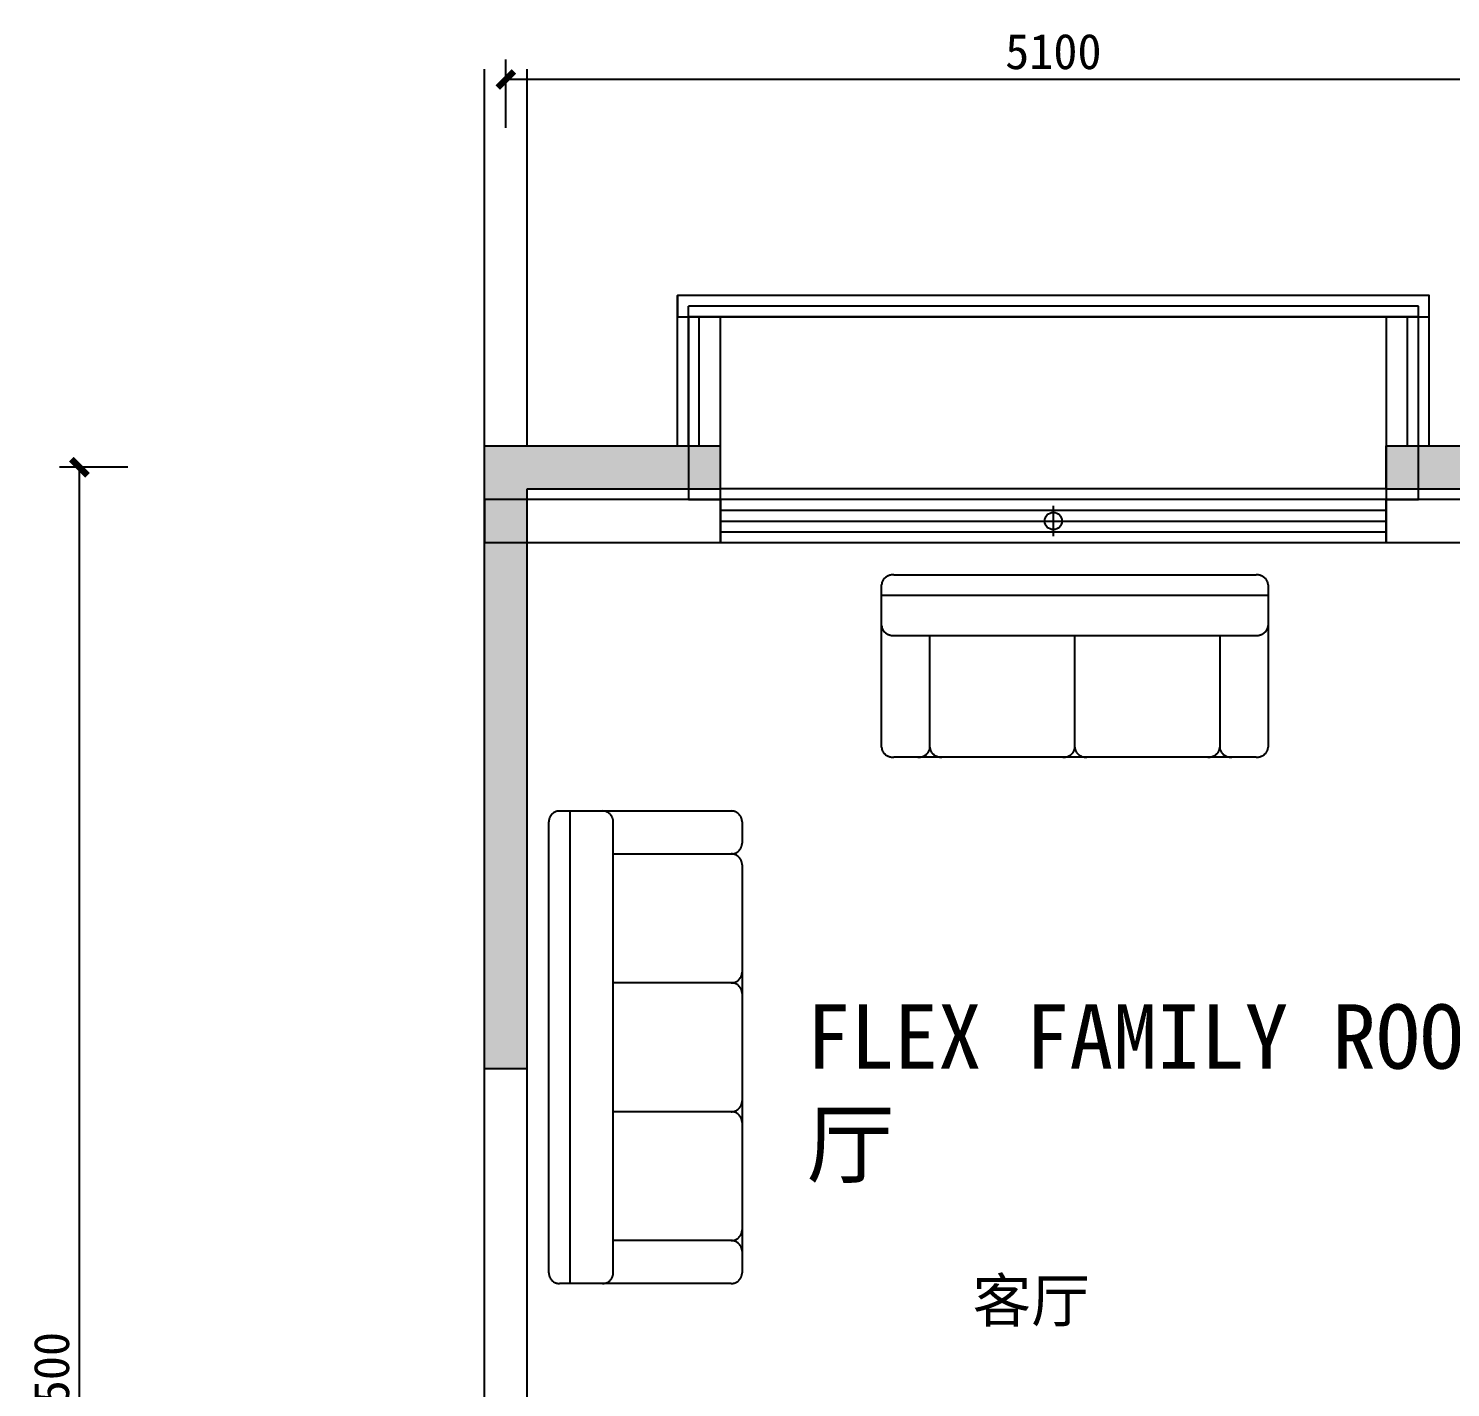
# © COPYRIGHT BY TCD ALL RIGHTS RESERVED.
# Model space of a CAD drawing. Header units: millimetres. Extents: x 0 to 1315425, y -297887 to 3.
# Drawn here: x 1298748 to 1305372, y -287642 to -281315 of the extents above; entities that cross this region are included whole.
import ezdxf

# ---------------------------------------------------------------- set-up
doc = ezdxf.new("R2010")
doc.units = ezdxf.units.MM
for name, color, linetype in [('A-ELEM-TAG', 6, 'CONTINUOUS'), ('A-GLAZ-EXST', 4, 'CONTINUOUS'), ('A-SURVEY-HATCH', 9, 'CONTINUOUS'), ('A-TEXT', 250, 'CONTINUOUS'), ('A-WALL-EXST-CORR', 1, 'CONTINUOUS'), ('D0-FURNITURE', 2, 'Continuous'), ('F-TEXT', 6, 'Continuous'), ('LIB-PLAN', 7, 'Continuous'), ('S-COLUMN', 6, 'Continuous'), ('S-S.WALL', 7, 'Continuous')]:
    doc.layers.add(name, color=color, linetype=linetype)
doc.styles.add('HT', font='simhei.ttf')
doc.styles.add('宋体', font='')
doc.styles.get('宋体').set_extended_font_data('SimSun')
doc.dimstyles.new('TCD', dxfattribs={"dimscale": 0, "dimtxt": 2.2, "dimasz": 1, "dimexe": 1.25, "dimexo": 3, "dimtad": 1, "dimrnd": 5, "dimtxsty": '宋体', "dimblk": 'ARCHTICK', "dimcen": 2.5, "dimazin": 3, "dimtfac": 1, "dimtix": 1, "dimtmove": 2, "dimatfit": 3, "dimldrblk": 'DOT', "dimlwd": -1})

# ---------------------------------------------------------------- blocks, each defined once
blk = doc.blocks.new('_ARCHTICK')
at = {"color": 0, "linetype": 'ByBlock', "const_width": 0.4}
blk.add_lwpolyline([(-0.5, -0.5), (0.5, 0.5)], dxfattribs=at)
blk = doc.blocks.new('*D452')
at = {"layer": 'Defpoints', "color": 0}
for p in [(1300971.9, -281552.3), (1300971.9, -285324.7), (1306071.9, -285557.8)]:
    blk.add_point(p, dxfattribs=at)
at = {"layer": 'S-COLUMN', "color": 0, "lineweight": -2}
for p, q in [((1300971.9, -281777.3), (1300971.9, -281458.6)), ((1306071.9, -281777.3), (1306071.9, -281458.6))]:
    blk.add_line(p, q, dxfattribs=at)
at = {"layer": 'S-COLUMN', "color": 0}
blk.add_line((1306071.9, -281552.3), (1300971.9, -281552.3), dxfattribs=at)
at = {"layer": 'S-COLUMN', "color": 0, "xscale": 75, "yscale": 75, "zscale": 75, "rotation": 180}
blk.add_blockref('_ARCHTICK', (1300971.9, -281552.3), dxfattribs=at)
at = {"layer": 'S-COLUMN', "color": 0, "xscale": 75, "yscale": 75, "zscale": 75}
blk.add_blockref('_ARCHTICK', (1306071.9, -281552.3), dxfattribs=at)
at = {"layer": 'S-COLUMN', "color": 2, "insert": (1303521.9, -281423), "char_height": 165, "attachment_point": 5, "style": '宋体'}
blk.add_mtext('5100', dxfattribs=at)
blk = doc.blocks.new('_Dot')
at = {"color": 0, "linetype": 'ByBlock', "lineweight": -2}
blk.add_line((-0.5, 0), (-1, 0), dxfattribs=at)
at = {"color": 0, "linetype": 'ByBlock', "const_width": 0.5}
blk.add_lwpolyline([(-0.25, 0, 1), (0.25, 0, 1)], format="xyb", close=True, dxfattribs=at)
blk = doc.blocks.new('*D456')
at = {"layer": 'Defpoints', "color": 0}
for p in [(1298986, -283357.8), (1301071.9, -283357.8), (1301071.9, -291857.8)]:
    blk.add_point(p, dxfattribs=at)
at = {"layer": 'S-COLUMN', "color": 0, "lineweight": -2}
for p, q in [((1299211, -283357.8), (1298892.2, -283357.8)), ((1299211, -291857.8), (1298892.2, -291857.8))]:
    blk.add_line(p, q, dxfattribs=at)
at = {"layer": 'S-COLUMN', "color": 0}
blk.add_line((1298986, -291857.8), (1298986, -283357.8), dxfattribs=at)
at = {"layer": 'S-COLUMN', "color": 0, "xscale": 75, "yscale": 75, "zscale": 75}
for p, rotation in [((1298986, -283357.8), 90), ((1298986, -291857.8), 270)]:
    blk.add_blockref('_ARCHTICK', p, dxfattribs=dict(at, rotation=rotation))
at = {"layer": 'S-COLUMN', "color": 2, "insert": (1298856.6, -287607.8), "char_height": 165, "attachment_point": 5, "rotation": 90, "style": '宋体'}
blk.add_mtext('8500', dxfattribs=at)
blk = doc.blocks.new('ELEM_TAG')
for p, q in [((0, -70), (0, 70)), ((-70, 0), (70, 0))]:
    blk.add_line(p, q)
blk.add_circle((0, 0), 40)
blk = doc.blocks.new('SOFA_3S_2200x900_PLAN')
at = {"layer": 'LIB-PLAN'}
for p, q in [((-1050, 0), (1050, 0)), ((-1100, -100), (-1100, -50)), ((1100, -50), (1100, -250)), ((-1100, -250), (-1100, -100)), ((-1100, -100), (1100, -100)), ((-1100, -850), (-1100, -250)), ((1100, -250), (1100, -850)), ((-1050, -300), (1050, -300)), ((-900, -850), (-900, -300)), ((-300, -850), (-300, -300)), ((300, -850), (300, -300)), ((900, -300), (900, -850)), ((-950, -900), (-1050, -900)), ((850, -900), (-950, -900)), ((1050, -900), (950, -900))]:
    blk.add_line(p, q, dxfattribs=at)
for points in [[(-1050, 0), (-1052.5, -0.1), (-1054.9, -0.2), (-1057.3, -0.5), (-1059.8, -1), (-1062.1, -1.5), (-1064.5, -2.2), (-1066.8, -2.9), (-1069.1, -3.8), (-1071.4, -4.8), (-1073.6, -5.9), (-1075.7, -7.1), (-1077.8, -8.4), (-1079.8, -9.8), (-1081.7, -11.3), (-1083.6, -13), (-1085.4, -14.6), (-1087, -16.4), (-1088.7, -18.3), (-1090.2, -20.2), (-1091.6, -22.2), (-1092.9, -24.3), (-1094.1, -26.4), (-1095.2, -28.6), (-1096.2, -30.9), (-1097.1, -33.2), (-1097.8, -35.5), (-1098.5, -37.9), (-1099, -40.2), (-1099.5, -42.7), (-1099.8, -45.1), (-1099.9, -47.5), (-1100, -50)], [(1100, -50), (1099.9, -47.5), (1099.8, -45.1), (1099.5, -42.7), (1099, -40.2), (1098.5, -37.9), (1097.8, -35.5), (1097.1, -33.2), (1096.2, -30.9), (1095.2, -28.6), (1094.1, -26.4), (1092.9, -24.3), (1091.6, -22.2), (1090.2, -20.2), (1088.7, -18.3), (1087, -16.4), (1085.4, -14.6), (1083.6, -13), (1081.7, -11.3), (1079.8, -9.8), (1077.8, -8.4), (1075.7, -7.1), (1073.6, -5.9), (1071.4, -4.8), (1069.1, -3.8), (1066.8, -2.9), (1064.5, -2.2), (1062.1, -1.5), (1059.8, -1), (1057.3, -0.5), (1054.9, -0.2), (1052.5, -0.1), (1050, 0)], [(-1100, -250), (-1099.9, -252.5), (-1099.8, -254.9), (-1099.5, -257.3), (-1099, -259.8), (-1098.5, -262.1), (-1097.8, -264.5), (-1097.1, -266.8), (-1096.2, -269.1), (-1095.2, -271.4), (-1094.1, -273.6), (-1092.9, -275.7), (-1091.6, -277.8), (-1090.2, -279.8), (-1088.7, -281.7), (-1087, -283.6), (-1085.4, -285.4), (-1083.6, -287), (-1081.7, -288.7), (-1079.8, -290.2), (-1077.8, -291.6), (-1075.7, -292.9), (-1073.6, -294.1), (-1071.4, -295.2), (-1069.1, -296.2), (-1066.8, -297.1), (-1064.5, -297.8), (-1062.1, -298.5), (-1059.8, -299), (-1057.3, -299.5), (-1054.9, -299.8), (-1052.5, -299.9), (-1050, -300)], [(1050, -300), (1052.5, -299.9), (1054.9, -299.8), (1057.3, -299.5), (1059.8, -299), (1062.1, -298.5), (1064.5, -297.8), (1066.8, -297.1), (1069.1, -296.2), (1071.4, -295.2), (1073.6, -294.1), (1075.7, -292.9), (1077.8, -291.6), (1079.8, -290.2), (1081.7, -288.7), (1083.6, -287), (1085.4, -285.4), (1087, -283.6), (1088.7, -281.7), (1090.2, -279.8), (1091.6, -277.8), (1092.9, -275.7), (1094.1, -273.6), (1095.2, -271.4), (1096.2, -269.1), (1097.1, -266.8), (1097.8, -264.5), (1098.5, -262.1), (1099, -259.8), (1099.5, -257.3), (1099.8, -254.9), (1099.9, -252.5), (1100, -250)], [(-1100, -850), (-1099.9, -852.5), (-1099.8, -854.9), (-1099.5, -857.3), (-1099, -859.8), (-1098.5, -862.1), (-1097.8, -864.5), (-1097.1, -866.8), (-1096.2, -869.1), (-1095.2, -871.4), (-1094.1, -873.6), (-1092.9, -875.7), (-1091.6, -877.8), (-1090.2, -879.8), (-1088.7, -881.7), (-1087, -883.6), (-1085.4, -885.4), (-1083.6, -887), (-1081.7, -888.7), (-1079.8, -890.2), (-1077.8, -891.6), (-1075.7, -892.9), (-1073.6, -894.1), (-1071.4, -895.2), (-1069.1, -896.2), (-1066.8, -897.1), (-1064.5, -897.8), (-1062.1, -898.5), (-1059.8, -899), (-1057.3, -899.5), (-1054.9, -899.8), (-1052.5, -899.9), (-1050, -900)], [(-950, -900), (-947.5, -899.9), (-945.1, -899.8), (-942.7, -899.5), (-940.2, -899), (-937.9, -898.5), (-935.5, -897.8), (-933.2, -897.1), (-930.9, -896.2), (-928.6, -895.2), (-926.4, -894.1), (-924.3, -892.9), (-922.2, -891.6), (-920.2, -890.2), (-918.3, -888.7), (-916.4, -887), (-914.6, -885.4), (-913, -883.6), (-911.3, -881.7), (-909.8, -879.8), (-908.4, -877.8), (-907.1, -875.7), (-905.9, -873.6), (-904.8, -871.4), (-903.8, -869.1), (-902.9, -866.8), (-902.2, -864.5), (-901.5, -862.1), (-901, -859.8), (-900.5, -857.3), (-900.2, -854.9), (-900.1, -852.5), (-900, -850)], [(-900, -850), (-899.9, -852.5), (-899.8, -854.9), (-899.5, -857.3), (-899, -859.8), (-898.5, -862.1), (-897.8, -864.5), (-897.1, -866.8), (-896.2, -869.1), (-895.2, -871.4), (-894.1, -873.6), (-892.9, -875.7), (-891.6, -877.8), (-890.2, -879.8), (-888.7, -881.7), (-887, -883.6), (-885.4, -885.4), (-883.6, -887), (-881.7, -888.7), (-879.8, -890.2), (-877.8, -891.6), (-875.7, -892.9), (-873.6, -894.1), (-871.4, -895.2), (-869.1, -896.2), (-866.8, -897.1), (-864.5, -897.8), (-862.1, -898.5), (-859.8, -899), (-857.3, -899.5), (-854.9, -899.8), (-852.5, -899.9), (-850, -900)], [(-350, -900), (-347.5, -899.9), (-345.1, -899.8), (-342.7, -899.5), (-340.2, -899), (-337.9, -898.5), (-335.5, -897.8), (-333.2, -897.1), (-330.9, -896.2), (-328.6, -895.2), (-326.4, -894.1), (-324.3, -892.9), (-322.2, -891.6), (-320.2, -890.2), (-318.3, -888.7), (-316.4, -887), (-314.6, -885.4), (-313, -883.6), (-311.3, -881.7), (-309.8, -879.8), (-308.4, -877.8), (-307.1, -875.7), (-305.9, -873.6), (-304.8, -871.4), (-303.8, -869.1), (-302.9, -866.8), (-302.2, -864.5), (-301.5, -862.1), (-301, -859.8), (-300.5, -857.3), (-300.2, -854.9), (-300.1, -852.5), (-300, -850)], [(-300, -850), (-299.9, -852.5), (-299.8, -854.9), (-299.5, -857.3), (-299, -859.8), (-298.5, -862.1), (-297.8, -864.5), (-297.1, -866.8), (-296.2, -869.1), (-295.2, -871.4), (-294.1, -873.6), (-292.9, -875.7), (-291.6, -877.8), (-290.2, -879.8), (-288.7, -881.7), (-287, -883.6), (-285.4, -885.4), (-283.6, -887), (-281.7, -888.7), (-279.8, -890.2), (-277.8, -891.6), (-275.7, -892.9), (-273.6, -894.1), (-271.4, -895.2), (-269.1, -896.2), (-266.8, -897.1), (-264.5, -897.8), (-262.1, -898.5), (-259.8, -899), (-257.3, -899.5), (-254.9, -899.8), (-252.5, -899.9), (-250, -900)], [(250, -900), (252.5, -899.9), (254.9, -899.8), (257.3, -899.5), (259.8, -899), (262.1, -898.5), (264.5, -897.8), (266.8, -897.1), (269.1, -896.2), (271.4, -895.2), (273.6, -894.1), (275.7, -892.9), (277.8, -891.6), (279.8, -890.2), (281.7, -888.7), (283.6, -887), (285.4, -885.4), (287, -883.6), (288.7, -881.7), (290.2, -879.8), (291.6, -877.8), (292.9, -875.7), (294.1, -873.6), (295.2, -871.4), (296.2, -869.1), (297.1, -866.8), (297.8, -864.5), (298.5, -862.1), (299, -859.8), (299.5, -857.3), (299.8, -854.9), (299.9, -852.5), (300, -850)], [(300, -850), (300.1, -852.5), (300.2, -854.9), (300.5, -857.3), (301, -859.8), (301.5, -862.1), (302.2, -864.5), (302.9, -866.8), (303.8, -869.1), (304.8, -871.4), (305.9, -873.6), (307.1, -875.7), (308.4, -877.8), (309.8, -879.8), (311.3, -881.7), (313, -883.6), (314.6, -885.4), (316.4, -887), (318.3, -888.7), (320.2, -890.2), (322.2, -891.6), (324.3, -892.9), (326.4, -894.1), (328.6, -895.2), (330.9, -896.2), (333.2, -897.1), (335.5, -897.8), (337.9, -898.5), (340.2, -899), (342.7, -899.5), (345.1, -899.8), (347.5, -899.9), (350, -900)], [(850, -900), (852.5, -899.9), (854.9, -899.8), (857.3, -899.5), (859.8, -899), (862.1, -898.5), (864.5, -897.8), (866.8, -897.1), (869.1, -896.2), (871.4, -895.2), (873.6, -894.1), (875.7, -892.9), (877.8, -891.6), (879.8, -890.2), (881.7, -888.7), (883.6, -887), (885.4, -885.4), (887, -883.6), (888.7, -881.7), (890.2, -879.8), (891.6, -877.8), (892.9, -875.7), (894.1, -873.6), (895.2, -871.4), (896.2, -869.1), (897.1, -866.8), (897.8, -864.5), (898.5, -862.1), (899, -859.8), (899.5, -857.3), (899.8, -854.9), (899.9, -852.5), (900, -850)], [(900, -850), (900.1, -852.5), (900.2, -854.9), (900.5, -857.3), (901, -859.8), (901.5, -862.1), (902.2, -864.5), (902.9, -866.8), (903.8, -869.1), (904.8, -871.4), (905.9, -873.6), (907.1, -875.7), (908.4, -877.8), (909.8, -879.8), (911.3, -881.7), (913, -883.6), (914.6, -885.4), (916.4, -887), (918.3, -888.7), (920.2, -890.2), (922.2, -891.6), (924.3, -892.9), (926.4, -894.1), (928.6, -895.2), (930.9, -896.2), (933.2, -897.1), (935.5, -897.8), (937.9, -898.5), (940.2, -899), (942.7, -899.5), (945.1, -899.8), (947.5, -899.9), (950, -900)], [(1050, -900), (1052.5, -899.9), (1054.9, -899.8), (1057.3, -899.5), (1059.8, -899), (1062.1, -898.5), (1064.5, -897.8), (1066.8, -897.1), (1069.1, -896.2), (1071.4, -895.2), (1073.6, -894.1), (1075.7, -892.9), (1077.8, -891.6), (1079.8, -890.2), (1081.7, -888.7), (1083.6, -887), (1085.4, -885.4), (1087, -883.6), (1088.7, -881.7), (1090.2, -879.8), (1091.6, -877.8), (1092.9, -875.7), (1094.1, -873.6), (1095.2, -871.4), (1096.2, -869.1), (1097.1, -866.8), (1097.8, -864.5), (1098.5, -862.1), (1099, -859.8), (1099.5, -857.3), (1099.8, -854.9), (1099.9, -852.5), (1100, -850)]]:
    blk.add_lwpolyline(points, dxfattribs=at)
blk = doc.blocks.new('SOFA_2S_1800x850_PLAN')
at = {"layer": 'LIB-PLAN'}
for p, q in [((-843.8, 0), (843.8, 0)), ((-900, -94.4), (-900, -47.2)), ((900, -47.2), (900, -236.1)), ((-900, -236.1), (-900, -94.4)), ((-900, -94.4), (900, -94.4)), ((-900, -802.8), (-900, -236.1)), ((900, -236.1), (900, -802.8)), ((-843.8, -283.3), (843.8, -283.3)), ((-675, -802.8), (-675, -283.3)), ((0, -802.8), (0, -283.3)), ((675, -283.3), (675, -802.8)), ((-731.2, -850), (-843.8, -850)), ((731.2, -850), (-731.2, -850)), ((843.8, -850), (731.2, -850))]:
    blk.add_line(p, q, dxfattribs=at)
for points in [[(-843.8, 0), (-846.5, -0.1), (-849.3, -0.2), (-852, -0.5), (-854.7, -0.9), (-857.4, -1.4), (-860.1, -2), (-862.7, -2.8), (-865.3, -3.6), (-867.8, -4.5), (-870.3, -5.6), (-872.7, -6.7), (-875, -8), (-877.3, -9.3), (-879.4, -10.7), (-881.5, -12.2), (-883.5, -13.8), (-885.4, -15.5), (-887.2, -17.3), (-888.9, -19.1), (-890.5, -21), (-892, -22.9), (-893.4, -25), (-894.6, -27), (-895.7, -29.2), (-896.7, -31.3), (-897.6, -33.5), (-898.3, -35.7), (-898.9, -38), (-899.4, -40.3), (-899.7, -42.6), (-899.9, -44.9), (-900, -47.2)], [(900, -47.2), (899.9, -44.9), (899.7, -42.6), (899.4, -40.3), (898.9, -38), (898.3, -35.7), (897.6, -33.5), (896.7, -31.3), (895.7, -29.2), (894.6, -27), (893.4, -25), (892, -22.9), (890.5, -21), (888.9, -19.1), (887.2, -17.3), (885.4, -15.5), (883.5, -13.8), (881.5, -12.2), (879.4, -10.7), (877.3, -9.3), (875, -8), (872.7, -6.7), (870.3, -5.6), (867.8, -4.5), (865.3, -3.6), (862.7, -2.8), (860.1, -2), (857.4, -1.4), (854.7, -0.9), (852, -0.5), (849.3, -0.2), (846.5, -0.1), (843.8, 0)], [(-900, -236.1), (-899.9, -238.4), (-899.7, -240.7), (-899.4, -243), (-898.9, -245.3), (-898.3, -247.6), (-897.6, -249.8), (-896.7, -252), (-895.7, -254.2), (-894.6, -256.3), (-893.4, -258.4), (-892, -260.4), (-890.5, -262.3), (-888.9, -264.2), (-887.2, -266.1), (-885.4, -267.8), (-883.5, -269.5), (-881.5, -271.1), (-879.4, -272.6), (-877.3, -274), (-875, -275.4), (-872.7, -276.6), (-870.3, -277.8), (-867.8, -278.8), (-865.3, -279.7), (-862.7, -280.6), (-860.1, -281.3), (-857.4, -281.9), (-854.7, -282.4), (-852, -282.8), (-849.3, -283.1), (-846.5, -283.3), (-843.8, -283.3)], [(843.8, -283.3), (846.5, -283.3), (849.3, -283.1), (852, -282.8), (854.7, -282.4), (857.4, -281.9), (860.1, -281.3), (862.7, -280.6), (865.3, -279.7), (867.8, -278.8), (870.3, -277.8), (872.7, -276.6), (875, -275.4), (877.3, -274), (879.4, -272.6), (881.5, -271.1), (883.5, -269.5), (885.4, -267.8), (887.2, -266.1), (888.9, -264.2), (890.5, -262.3), (892, -260.4), (893.4, -258.4), (894.6, -256.3), (895.7, -254.2), (896.7, -252), (897.6, -249.8), (898.3, -247.6), (898.9, -245.3), (899.4, -243), (899.7, -240.7), (899.9, -238.4), (900, -236.1)], [(-900, -802.8), (-899.9, -805.1), (-899.7, -807.4), (-899.4, -809.7), (-898.9, -812), (-898.3, -814.3), (-897.6, -816.5), (-896.7, -818.7), (-895.7, -820.8), (-894.6, -823), (-893.4, -825), (-892, -827.1), (-890.5, -829), (-888.9, -830.9), (-887.2, -832.7), (-885.4, -834.5), (-883.5, -836.2), (-881.5, -837.8), (-879.4, -839.3), (-877.3, -840.7), (-875, -842), (-872.7, -843.3), (-870.3, -844.4), (-867.8, -845.5), (-865.3, -846.4), (-862.7, -847.2), (-860.1, -848), (-857.4, -848.6), (-854.7, -849.1), (-852, -849.5), (-849.3, -849.8), (-846.5, -849.9), (-843.8, -850)], [(-731.2, -850), (-728.5, -849.9), (-725.7, -849.8), (-723, -849.5), (-720.3, -849.1), (-717.6, -848.6), (-714.9, -848), (-712.3, -847.2), (-709.7, -846.4), (-707.2, -845.5), (-704.7, -844.4), (-702.3, -843.3), (-700, -842), (-697.7, -840.7), (-695.6, -839.3), (-693.5, -837.8), (-691.5, -836.2), (-689.6, -834.5), (-687.8, -832.7), (-686.1, -830.9), (-684.5, -829), (-683, -827.1), (-681.6, -825), (-680.4, -823), (-679.3, -820.8), (-678.3, -818.7), (-677.4, -816.5), (-676.7, -814.3), (-676.1, -812), (-675.6, -809.7), (-675.3, -807.4), (-675.1, -805.1), (-675, -802.8)], [(-675, -802.8), (-674.9, -805.1), (-674.7, -807.4), (-674.4, -809.7), (-673.9, -812), (-673.3, -814.3), (-672.6, -816.5), (-671.7, -818.7), (-670.7, -820.8), (-669.6, -823), (-668.4, -825), (-667, -827.1), (-665.5, -829), (-663.9, -830.9), (-662.2, -832.7), (-660.4, -834.5), (-658.5, -836.2), (-656.5, -837.8), (-654.4, -839.3), (-652.3, -840.7), (-650, -842), (-647.7, -843.3), (-645.3, -844.4), (-642.8, -845.5), (-640.3, -846.4), (-637.7, -847.2), (-635.1, -848), (-632.4, -848.6), (-629.7, -849.1), (-627, -849.5), (-624.3, -849.8), (-621.5, -849.9), (-618.8, -850)], [(-56.3, -850), (-53.5, -849.9), (-50.7, -849.8), (-48, -849.5), (-45.3, -849.1), (-42.6, -848.6), (-39.9, -848), (-37.3, -847.2), (-34.7, -846.4), (-32.2, -845.5), (-29.7, -844.4), (-27.3, -843.3), (-25, -842), (-22.7, -840.7), (-20.6, -839.3), (-18.5, -837.8), (-16.5, -836.2), (-14.6, -834.5), (-12.8, -832.7), (-11.1, -830.9), (-9.5, -829), (-8, -827.1), (-6.6, -825), (-5.4, -823), (-4.3, -820.8), (-3.3, -818.7), (-2.4, -816.5), (-1.7, -814.3), (-1.1, -812), (-0.6, -809.7), (-0.3, -807.4), (-0.1, -805.1), (0, -802.8)], [(0, -802.8), (0.1, -805.1), (0.3, -807.4), (0.6, -809.7), (1.1, -812), (1.7, -814.3), (2.4, -816.5), (3.3, -818.7), (4.3, -820.8), (5.4, -823), (6.6, -825), (8, -827.1), (9.5, -829), (11.1, -830.9), (12.8, -832.7), (14.6, -834.5), (16.5, -836.2), (18.5, -837.8), (20.6, -839.3), (22.7, -840.7), (25, -842), (27.3, -843.3), (29.7, -844.4), (32.2, -845.5), (34.7, -846.4), (37.3, -847.2), (39.9, -848), (42.6, -848.6), (45.3, -849.1), (48, -849.5), (50.7, -849.8), (53.5, -849.9), (56.2, -850)], [(618.8, -850), (621.5, -849.9), (624.3, -849.8), (627, -849.5), (629.7, -849.1), (632.4, -848.6), (635.1, -848), (637.7, -847.2), (640.3, -846.4), (642.8, -845.5), (645.3, -844.4), (647.7, -843.3), (650, -842), (652.3, -840.7), (654.4, -839.3), (656.5, -837.8), (658.5, -836.2), (660.4, -834.5), (662.2, -832.7), (663.9, -830.9), (665.5, -829), (667, -827.1), (668.4, -825), (669.6, -823), (670.7, -820.8), (671.7, -818.7), (672.6, -816.5), (673.3, -814.3), (673.9, -812), (674.4, -809.7), (674.7, -807.4), (674.9, -805.1), (675, -802.8)], [(675, -802.8), (675.1, -805.1), (675.3, -807.4), (675.6, -809.7), (676.1, -812), (676.7, -814.3), (677.4, -816.5), (678.3, -818.7), (679.3, -820.8), (680.4, -823), (681.6, -825), (683, -827.1), (684.5, -829), (686.1, -830.9), (687.8, -832.7), (689.6, -834.5), (691.5, -836.2), (693.5, -837.8), (695.6, -839.3), (697.7, -840.7), (700, -842), (702.3, -843.3), (704.7, -844.4), (707.2, -845.5), (709.7, -846.4), (712.3, -847.2), (714.9, -848), (717.6, -848.6), (720.3, -849.1), (723, -849.5), (725.7, -849.8), (728.5, -849.9), (731.2, -850)], [(843.8, -850), (846.5, -849.9), (849.3, -849.8), (852, -849.5), (854.7, -849.1), (857.4, -848.6), (860.1, -848), (862.7, -847.2), (865.3, -846.4), (867.8, -845.5), (870.3, -844.4), (872.7, -843.3), (875, -842), (877.3, -840.7), (879.4, -839.3), (881.5, -837.8), (883.5, -836.2), (885.4, -834.5), (887.2, -832.7), (888.9, -830.9), (890.5, -829), (892, -827.1), (893.4, -825), (894.6, -823), (895.7, -820.8), (896.7, -818.7), (897.6, -816.5), (898.3, -814.3), (898.9, -812), (899.4, -809.7), (899.7, -807.4), (899.9, -805.1), (900, -802.8)]]:
    blk.add_lwpolyline(points, dxfattribs=at)

msp = doc.modelspace()

# ---------------------------------------------------------------- hatches: boundary and pattern name
at = {"layer": 'A-SURVEY-HATCH'}
h = msp.add_hatch(color=251, dxfattribs=at)
h.dxf.hatch_style = 1
h.paths.add_polyline_path([(1306371.915, -283057.788), (1305971.915, -283057.788), (1305971.915, -283257.788), (1305071.915, -283257.788), (1305071.915, -283457.788), (1305971.915, -283457.788), (1306371.915, -283457.788)])
h.paths.add_polyline_path([(1301071.915, -291757.788), (1300871.915, -291757.788), (1300871.915, -293957.788), (1299471.915, -293957.788), (1299471.915, -294157.788), (1301071.915, -294157.788)])
h.paths.add_polyline_path([(1306171.915, -284557.788), (1305971.915, -284557.788), (1305971.915, -286157.788), (1306171.915, -286157.788), (1306171.915, -285557.788), (1307071.915, -285557.788), (1307071.915, -285357.788), (1306171.915, -285357.788)])
h = msp.add_hatch(color=251, dxfattribs=at)
h.dxf.hatch_style = 1
h.paths.add_polyline_path([(1301971.915, -283257.788), (1300871.915, -283257.788), (1300871.915, -286157.788), (1301071.915, -286157.788), (1301071.915, -283457.788), (1301971.915, -283457.788)])

# ---------------------------------------------------------------- linework, layer by layer
at = {"layer": 'A-GLAZ-EXST'}
for p, q in [((1301972, -283558), (1305072, -283558)), ((1301972, -283608), (1305072, -283608)), ((1301972, -283658), (1305072, -283658))]:
    msp.add_line(p, q, dxfattribs=at)
for points in [[(1301772, -282658), (1305272, -282658), (1305272, -282558), (1301772, -282558)], [(1301822, -283508), (1301972, -283508), (1301972, -282658), (1301822, -282658)], [(1305072, -283508), (1305222, -283508), (1305222, -282658), (1305072, -282658)], [(1301972, -283708), (1305072, -283708), (1305072, -283508), (1301972, -283508)]]:
    msp.add_lwpolyline(points, close=True, dxfattribs=at)
at = {"layer": 'A-WALL-EXST-CORR'}
for points in [[(1300872, -283708), (1301972, -283708), (1301972, -283508), (1300872, -283508)], [(1305072, -283708), (1306072, -283708), (1306072, -283508), (1305072, -283508)]]:
    msp.add_lwpolyline(points, close=True, dxfattribs=at)
at = {"layer": 'S-S.WALL'}
for p, q in [((1300871.915, -289917.788), (1300871.915, -281504.776)), ((1301071.915, -283257.788), (1301071.915, -281504.776)), ((1300871.915, -283257.788), (1301971.915, -283257.788)), ((1301971.915, -283457.788), (1301971.915, -283257.788)), ((1305071.915, -283457.788), (1305071.915, -283257.788)), ((1305071.915, -283257.788), (1305971.915, -283257.788)), ((1301071.915, -283457.788), (1301971.915, -283457.788)), ((1301071.915, -289917.788), (1301071.915, -283457.788)), ((1305071.915, -283457.788), (1305971.915, -283457.788)), ((1301071.915, -286157.788), (1300871.915, -286157.788))]:
    msp.add_line(p, q, dxfattribs=at)
at = {"layer": 'S-S.WALL', "color": 2}
for p, q in [((1305271.915, -282557.788), (1301771.915, -282557.788)), ((1301771.915, -283257.788), (1301771.915, -282557.788)), ((1305271.915, -283257.788), (1305271.915, -282557.788)), ((1305171.915, -282657.788), (1301871.915, -282657.788)), ((1301871.915, -283257.788), (1301871.915, -282657.788)), ((1305171.915, -283257.788), (1305171.915, -282657.788))]:
    msp.add_line(p, q, dxfattribs=at)
at = {"layer": 'S-S.WALL', "color": 1}
for p, q in [((1305221.915, -282607.788), (1301821.915, -282607.788)), ((1301821.915, -283257.788), (1301821.915, -282607.788)), ((1305221.915, -283257.788), (1305221.915, -282607.788))]:
    msp.add_line(p, q, dxfattribs=at)
at = {"layer": 'S-S.WALL', "color": 4}
msp.add_line((1305071.915, -283457.788), (1301971.915, -283457.788), dxfattribs=at)

# ---------------------------------------------------------------- block references
at = {"layer": 'A-ELEM-TAG'}
msp.add_blockref('ELEM_TAG', (1303522, -283608), dxfattribs=at)
at = {"layer": 'D0-FURNITURE'}
msp.add_blockref('SOFA_2S_1800x850_PLAN', (1303622, -283858), dxfattribs=at)
at = {"layer": 'D0-FURNITURE', "rotation": 90}
msp.add_blockref('SOFA_3S_2200x900_PLAN', (1301172, -286058), dxfattribs=at)

# ---------------------------------------------------------------- texts
at = {"layer": 'A-TEXT', "insert": (1302372, -285858), "char_height": 300, "width": 3990, "attachment_point": 1, "style": 'HT'}
msp.add_mtext('{\\fSimSun|b0|i0|c134|p2;FLEX FAMILY ROOM 客厅}', dxfattribs=at)
at = {"layer": 'F-TEXT', "insert": (1303145.691, -287136.789), "char_height": 200, "attachment_point": 1, "style": 'HT'}
msp.add_mtext_dynamic_manual_height_columns('{\\fSimSun|b0|i0|c134|p2;客厅}', width=872.51357, gutter_width=1, heights=[0], dxfattribs=at)

# ---------------------------------------------------------------- dimensions: what is measured, and where the dimension line sits
at = {"layer": 'S-COLUMN'}
dim = msp.add_linear_dim(base=(1300971.915, -281552.33), p1=(1306071.915, -285557.788), p2=(1300971.915, -285324.663), dimstyle='TCD', override={"dimscale": 75}, dxfattribs=at)
dim.commit()
dim.dimension.update_dxf_attribs({"geometry": '*D452', "text_midpoint": (1303521.915, -281422.955)})
dim = msp.add_linear_dim(base=(1298985.957, -283357.788), p1=(1301071.915, -291857.788), p2=(1301071.915, -283357.788), angle=90, dimstyle='TCD', override={"dimscale": 75}, dxfattribs=at)
dim.commit()
dim.dimension.update_dxf_attribs({"geometry": '*D456', "text_midpoint": (1298856.582, -287607.788)})

doc.saveas('drawing.dxf')
